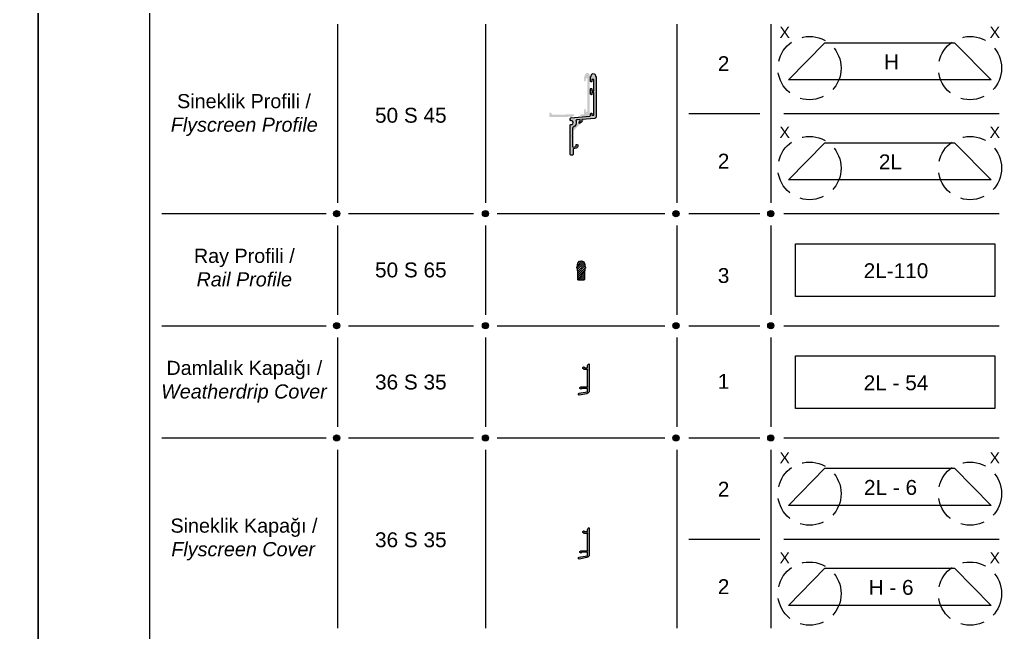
# Model space of a CAD drawing. Header units: millimetres. Extents: x 221 to 2771, y 196 to 840.
# Drawn here: x 668.9 to 802, y 608.3 to 690.7 of the extents above; entities that cross this region are included whole.
import ezdxf

# ---------------------------------------------------------------- set-up
doc = ezdxf.new("R2010")
doc.units = ezdxf.units.MM
doc.linetypes.add('HIDDEN', pattern=[9.524999999999999, 6.35, -3.175])
for name, color, linetype in [('1', 7, 'Continuous'), ('antet_k', 7, 'Continuous'), ('kesit_k', 7, 'Continuous'), ('Layer1', 7, 'Continuous'), ('yazı_numara_k', 21, 'Continuous')]:
    doc.layers.add(name, color=color, linetype=linetype)
doc.styles.get("Standard").update_dxf_attribs({"font": 'arial.ttf'})

# ---------------------------------------------------------------- blocks, each defined once
blk = doc.blocks.new('S1.A')
at = {"color": 252}
blk.add_lwpolyline([(2269.171998090239, -494.1260715123585), (2269.171998090239, -791.1260689655101), (2479.168113752698, -791.1260689655101), (2479.168113752698, -494.1260715123585)], close=True, dxfattribs=at)
blk = doc.blocks.new('S50_SYF1')
at = {"layer": 'antet_k', "color": 0}
blk.add_blockref('S1.A', (-1500.921905097648, 2845.514287860263), dxfattribs=at)
blk = doc.blocks.new('36S35')
h = blk.add_hatch(color=251)
h.dxf.hatch_style = 1
h.paths.add_polyline_path([(2755.591245170031, 667.4627102987927), (2761.09543407663, 668.4332473099439, 0.3639702342664888), (2761.34333962333, 668.7286896358476), (2761.34333962333, 670.4580120057594, 0.4142135623730951), (2761.043339623332, 670.7580120057585), (2757.574710473227, 670.7580120057585, 0.1989123673797038), (2757.362578438872, 670.670144040115), (2757.03831437016, 670.3458799714042, -0.4142135623730951), (2756.614050301447, 670.3458799714042), (2756.260496910855, 670.6994333619962, -0.4142135623730951), (2756.260496910855, 671.2651187869467), (2756.636232842142, 671.6408547182341, -0.1989123673797086), (2756.919075554616, 671.7580120057585), (2760.653441674775, 671.7580120057585, -0.196261568280229), (2760.86339793844, 671.6722977200454, 0.9898469269096842), (2761.429053909091, 672.2379536908281, -0.1962615683422175), (2761.343339623329, 672.4479099545458), (2761.34333962333, 682.768114057202, -0.1962615682822542), (2761.429053909044, 682.9780703208696, 0.9898469267937916), (2760.86339793844, 683.5437262914736, -0.1962615682813293), (2760.653441674772, 683.458012005759), (2759.119075554527, 683.458012005759, -0.1989123673797983), (2758.83623284205, 683.5751692932852), (2758.260496910855, 684.150905224479, -0.4142135623730951), (2758.260496910855, 684.716590649429), (2758.61405030151, 685.0701440400837, -0.4142135623730951), (2759.038314370165, 685.0701440400837), (2759.3625784389, 684.7458799713484, 0.1989123673798232), (2759.574710473228, 684.658012005714), (2761.043339623328, 684.6580120057135, 0.414213562372207), (2761.34333962333, 684.9580120057142), (2761.34333962333, 686.1074566558125, -0.2679491924311343), (2761.84333962333, 686.9734820595966), (2762.09333962333, 687.1178196268936, -0.57735026918939), (2762.543339623332, 686.8580120057593), (2762.543339623332, 669.1482394514351, -0.3639702342661775), (2760.890635978665, 667.1786239454107), (2755.695434076631, 666.2625696798552, -0.4663076581552084), (2755.343339623329, 666.5580120057587), (2755.34333962333, 667.1672679728892, -0.3639702342660622)])
at = {"layer": 'Layer1', "color": 251}
blk.add_lwpolyline([(2755.591245170031, 667.4627102987927), (2761.09543407663, 668.4332473099439, 0.3639702342664888), (2761.34333962333, 668.7286896358476), (2761.34333962333, 670.4580120057594, 0.4142135623730951), (2761.043339623332, 670.7580120057585), (2757.574710473227, 670.7580120057585, 0.1989123673797038), (2757.362578438872, 670.670144040115), (2757.03831437016, 670.3458799714042, -0.4142135623730951), (2756.614050301447, 670.3458799714042), (2756.260496910855, 670.6994333619962, -0.4142135623730951), (2756.260496910855, 671.2651187869467), (2756.636232842142, 671.6408547182341, -0.1989123673797086), (2756.919075554616, 671.7580120057585), (2760.653441674775, 671.7580120057585, -0.196261568280229), (2760.86339793844, 671.6722977200454, 0.9898469269096842), (2761.429053909091, 672.2379536908281, -0.1962615683422175), (2761.343339623329, 672.4479099545458), (2761.343339623329, 682.768114057202, -0.1962615682822542), (2761.429053909044, 682.9780703208696, 0.9898469267937916), (2760.86339793844, 683.5437262914736, -0.1962615682813293), (2760.653441674772, 683.458012005759), (2759.119075554527, 683.458012005759, -0.1989123673797983), (2758.83623284205, 683.5751692932852), (2758.260496910855, 684.150905224479, -0.4142135623730951), (2758.260496910855, 684.716590649429), (2758.61405030151, 685.0701440400837, -0.4142135623730951), (2759.038314370165, 685.0701440400837), (2759.3625784389, 684.7458799713484, 0.1989123673798232), (2759.574710473228, 684.658012005714), (2761.043339623328, 684.658012005714, 0.414213562372207), (2761.34333962333, 684.9580120057142), (2761.34333962333, 686.1074566558125, -0.2679491924311343), (2761.84333962333, 686.9734820595966), (2762.09333962333, 687.1178196268936, -0.57735026918939), (2762.543339623332, 686.8580120057593), (2762.543339623332, 669.1482394514351, -0.3639702342661775), (2760.890635978665, 667.1786239454107), (2755.695434076631, 666.2625696798552, -0.4663076581552084), (2755.343339623329, 666.5580120057587), (2755.343339623329, 667.1672679728892, -0.3639702342660622)], format="xyb", close=True, dxfattribs=at)
blk = doc.blocks.new('50 S 65')
at = {"layer": '1', "ltscale": 10}
h = blk.add_hatch(dxfattribs=at)
h.set_pattern_fill('ANSI31', color=253, scale=0.3)
h.set_pattern_definition([(45, (0, 0), (-0.6735192090801864, 0.6735192090801865), [])])
edge = h.paths.add_edge_path()
edge.add_line((670.3592445636503, 2181.806603845764), (670.3592445636503, 2183.208050552467))
edge.add_arc((670.0592445636502, 2183.208050552467), 0.3000000000001819, 0, 86.02039877360636)
edge.add_arc((670.1008853501471, 2183.806603845752), 0.3000000000012272, 138.1896851043651, 266.0203987736834, ccw=False)
edge.add_arc((668.7592445636458, 2185.006603845751), 1.49999999999979, 318.1896851042608, 360)
edge.add_line((670.2592445636457, 2185.006603845751), (670.2592445636457, 2185.90660384577))
edge.add_arc((672.7592445636488, 2185.90660384577), 2.500000000003183, 90, 180, ccw=False)
edge.add_arc((672.7592445636518, 2185.906603845768), 2.500000000005912, 6.252776074688882e-11, 90.00000000006781, ccw=False)
edge.add_line((675.259244563658, 2185.90660384577), (675.259244563658, 2185.006603845751))
edge.add_arc((676.7592445636578, 2185.006603845751), 1.499999999999886, 180, 221.8103148957392)
edge.add_arc((675.4176037771565, 2183.806603845752), 0.300000000000568, -86.02039877368338, 41.81031489563492, ccw=False)
edge.add_arc((675.4592445636534, 2183.208050552467), 0.3000000000003436, 93.97960122639364, 180)
edge.add_line((675.1592445636533, 2183.208050552467), (675.1592445636533, 2181.806603845764))
edge.add_arc((674.8592445637112, 2181.806603845784), 0.2999999999420879, 326.4426902343536, 359.9999999961786, ccw=False)
edge.add_arc((675.359244563649, 2181.474941366766), 0.2999999999961935, 146.4426902380754, 180.0000000001737)
edge.add_line((675.0592445636529, 2181.474941366766), (675.0592445636529, 2175.906603845765))
edge.add_arc((674.5592445636515, 2175.906603845766), 0.5000000000013642, 269.9999999999479, 359.9999999999479, ccw=False)
edge.add_line((674.5592445636511, 2175.406603845764), (672.7592445636488, 2175.406603845764))
edge.add_line((672.7592445636488, 2175.406603845764), (670.9592445636525, 2175.406603845764))
edge.add_arc((670.9592445636521, 2175.906603845766), 0.500000000001819, 180.0000000000521, 270.0000000000521, ccw=False)
edge.add_line((670.4592445636507, 2175.906603845765), (670.4592445636507, 2181.474941366766))
edge.add_arc((670.1592445636546, 2181.474941366766), 0.2999999999960892, 359.9999999998263, 393.5573097619246)
edge.add_arc((670.6592445635924, 2181.806603845784), 0.2999999999421355, 180.0000000038214, 213.5573097656464, ccw=False)
at = {"color": 7}
blk.add_lwpolyline([(670.3592445636503, 2181.806603845764), (670.3592445636503, 2183.208050552467, 0.394013296386541), (670.0800649568988, 2183.507327199109, -0.6238427596793356), (669.8772785523962, 2184.006603845752, 0.1844830881380695), (670.2592445636457, 2185.006603845751), (670.2592445636457, 2185.90660384577, -0.414213562373095), (672.7592445636488, 2188.406603845774, -0.414213562373095), (675.259244563658, 2185.90660384577), (675.259244563658, 2185.006603845751, 0.1844830881380694), (675.6412105749074, 2184.006603845752, -0.6238427596793223), (675.4384241704048, 2183.507327199109, 0.394013296386541), (675.1592445636533, 2183.208050552467), (675.1592445636533, 2181.806603845764, -0.1474768247819289), (675.1092445636522, 2181.640772606282, 0.1474768247831704), (675.0592445636529, 2181.474941366766), (675.0592445636529, 2175.906603845765, -0.4142135623733502), (674.5592445636511, 2175.406603845764), (672.7592445636488, 2175.406603845764), (670.9592445636525, 2175.406603845764, -0.4142135623733391), (670.4592445636507, 2175.906603845765), (670.4592445636507, 2181.474941366766, 0.1474768247831706), (670.4092445636514, 2181.640772606282, -0.1474768247819288)], format="xyb", close=True, dxfattribs=at)
blk = doc.blocks.new('YUVARLAK')
at = {"ltscale": 10, "true_color": 0xfed100}
blk.add_hatch(color=40, dxfattribs=at).paths.add_polyline_path([(383.2225274211363, 243.0043160470891, 1), (384.2537774211363, 243.0043160470891, 1)])
at = {"color": 40, "ltscale": 10, "true_color": 0xfed100}
blk.add_circle((383.7381524211363, 243.0043160470891), 0.515625, dxfattribs=at)
blk = doc.blocks.new('50 S 45 Kapak')
at = {"ltscale": 10}
h = blk.add_hatch(color=252, dxfattribs=at)
h.dxf.hatch_style = 1
edge = h.paths.add_edge_path()
edge.add_arc((57.91600775780253, 16.31712139710833), 0.5000000000000442, 315.0000000000022, 450.0000000000016)
edge.add_line((57.91600775780252, 16.81712139710837), (56.5087941954297, 16.81712139710837))
edge.add_arc((56.5087941954296, 16.31712139710833), 0.5000000000000426, 89.9999999999886, 134.9999999999885)
edge.add_line((56.15524080483637, 16.67067478770171), (55.57788889561188, 16.09332287847722))
edge.add_arc((55.36575686124946, 16.3054549128324), 0.3000000000040138, 239.83104822784298, 315.0000000009768, ccw=False)
edge.add_arc((54.20988834763807, 14.31699621844663), 2.000000000003938, 59.83104822655319, 105.1216653145905)
edge.add_arc((53.6098883476481, 16.53735654957087), 0.2999999999999954, 180.0000000000054, 285.12166531484513, ccw=False)
edge.add_line((53.30988834764811, 16.53735654957084), (53.30988834764811, 19.61188487762977))
edge.add_arc((53.00988834764818, 19.61188487762952), 0.2999999999999332, 4.74963e-11, 91.0000000000234)
edge.add_line((53.00465262571687, 19.91183918617637), (39.71861455086663, 19.67993052894165))
edge.add_arc((39.70988834764798, 20.17985437651962), 0.4999999999997759, 179.9999999999996, 271.0000000000022, ccw=False)
edge.add_line((39.2098883476482, 20.17985437651962), (39.2098883476482, 22.18015903260741))
edge.add_arc((39.70988834764825, 22.18015903260743), 0.5000000000000426, 45.00000000000199, 180.000000000002, ccw=False)
edge.add_line((40.06344173824154, 22.53371242320075), (41.13948446028998, 21.45766970115231))
edge.add_arc((41.49303785088345, 21.81122309174549), 0.5000000000000768, 224.9999999999761, 270.9999999999592)
edge.add_line((41.50176405410174, 21.31129924416721), (49.30441279206583, 21.44749498450049))
edge.add_line((49.30441279206583, 21.44749498450049), (49.6096028225444, 21.15277639788449))
edge.add_line((49.6096028225444, 21.15277639788449), (49.9043214091604, 21.45796642836351))
edge.add_line((49.9043214091604, 21.45796642836351), (53.28458176020276, 21.5169690922646))
edge.add_arc((53.30203416663929, 20.51712139710819), 1, 89.99999999995521, 90.99999999995703, ccw=False)
edge.add_line((53.30203416664007, 21.51712139710819), (55.6366832668913, 21.51712139710819))
edge.add_arc((55.63668326689159, 21.21712139710852), 0.2999999999996703, 30.000000000043826, 90.00000000005548, ccw=False)
edge.add_line((55.89649088802652, 21.36712139710855), (55.96969596878388, 21.24032647786428))
edge.add_arc((55.70988834764887, 21.0903264778647), 0.2999999999995133, -1.0118128557223827e-11, 29.999999999961688, ccw=False)
edge.add_line((56.00988834764838, 21.09032647786464), (56.00988834764838, 20.81712139710837))
edge.add_arc((55.70988834764843, 20.81712139710815), 0.2999999999999545, -89.99999999995657, 4.3428372009657323e-11, ccw=False)
edge.add_line((55.70988834764866, 20.51712139710819), (55.00988834764838, 20.51712139710819))
edge.add_arc((55.00988834764827, 20.21712139710812), 0.3000000000000682, 89.99999999997831, 179.9999999999349)
edge.add_line((54.7098883476482, 20.21712139710846), (54.7098883476482, 18.81712139710837))
edge.add_arc((55.0098883476485, 18.81712139710849), 0.3000000000002956, 180.0000000000217, 269.9999999999783)
edge.add_line((55.00988834764838, 18.51712139710819), (60.70585047027716, 18.51712139710819))
edge.add_arc((60.70585047027728, 18.81712139710784), 0.2999999999996454, 269.9999999999756, 314.9999999999937)
edge.add_line((60.91798250463297, 18.6049893627521), (62.31798250463352, 20.00498936275265))
edge.add_arc((62.10585047027744, 20.21712139710832), 0.2999999999998763, 315.0000000000551, 450.0000000000366)
edge.add_line((62.10585047027725, 20.51712139710819), (60.30988834764857, 20.51712139710819))
edge.add_arc((60.30988834764868, 20.81712139710849), 0.3000000000002956, 180.0000000000217, 269.9999999999783, ccw=False)
edge.add_line((60.00988834764838, 20.81712139710837), (60.00988834764838, 21.09032647786555))
edge.add_arc((60.30988834764857, 21.09032647786509), 0.3000000000001819, 149.9999999998988, 179.9999999999125, ccw=False)
edge.add_line((60.05008072651334, 21.24032647786564), (60.1232858072698, 21.3671213971081))
edge.add_arc((60.38309342840512, 21.21712139710829), 0.299999999999896, 90.00000000001899, 150.0000000000312, ccw=False)
edge.add_line((60.38309342840502, 21.51712139710819), (62.50988834764838, 21.51712139710819))
edge.add_line((62.50988834764838, 21.51712139710819), (62.50988834764838, 24.32694859874366))
edge.add_arc((63.50988834764858, 24.32694859874382), 1.000000000000199, 135.0000000000144, 180.000000000009, ccw=False)
edge.add_line((62.80278156646172, 25.03405537993033), (62.99775631329238, 25.229030126761))
edge.add_arc((63.20988834764848, 25.01689809240529), 0.299999999999909, -2.1714186004828662e-11, 135.0000000000528, ccw=False)
edge.add_line((63.50988834764838, 25.01689809240518), (63.50988834764838, 23.31689809240536))
edge.add_line((63.50988834764838, 23.31689809240536), (64.7098883476482, 23.31689809240536))
edge.add_line((64.7098883476482, 23.31689809240536), (64.7098883476482, 45.81689809240536))
edge.add_line((64.7098883476482, 45.81689809240536), (63.50988834764838, 45.81689809240536))
edge.add_line((63.50988834764838, 45.81689809240536), (63.50988834764838, 44.11689809240509))
edge.add_arc((63.20988834764866, 44.11689809240509), 0.2999999999997272, 270, 360, ccw=False)
edge.add_line((63.20988834764866, 43.81689809240536), (62.80988834764857, 43.81689809240536))
edge.add_arc((62.80988834764834, 44.11689809240531), 0.2999999999999545, 180.0000000000434, 270.0000000000434, ccw=False)
edge.add_line((62.50988834764838, 44.11689809240509), (62.50988834764838, 46.39130519636158))
edge.add_arc((62.80988834764744, 46.39130519636166), 0.2999999999990592, 158.2650815090153, 180.0000000000149, ccw=False)
edge.add_line((62.53121622978041, 46.50239907883472), (63.31652775830879, 48.47230436946595))
edge.add_arc((64.70988834764826, 47.91683495709887), 1.499999999999951, 2.2737367544323206e-13, 158.2650815090137, ccw=False)
edge.add_line((66.2098883476482, 47.91683495709888), (66.2098883476482, 21.61699621844557))
edge.add_arc((65.90988834764758, 21.61699621844539), 0.3000000000006224, -44.999999999915985, 3.461764208623208e-11, ccw=False)
edge.add_line((66.1220203820043, 21.4048641840893), (53.82202038200411, 9.10486418408923))
edge.add_arc((53.60988834764814, 9.316996218445242), 0.3000000000000358, 179.9999999999936, 314.999999999994, ccw=False)
edge.add_line((53.30988834764811, 9.316996218445276), (53.30988834764811, 12.41717985896785))
edge.add_arc((53.60988834764832, 12.4171798589678), 0.3000000000002032, 19.487820846235024, 179.9999999999902, ccw=False)
edge.add_arc((54.17551580318567, 12.61734374567699), 0.2999999999999556, 199.487820846248, 268.8414494471036)
edge.add_arc((54.20988834765344, 14.31699621844919), 2.000000000004031, 268.8414494469445, 344.0182610251093)
edge.add_arc((56.4209921904767, 13.68373497988409), 0.2999999999996241, 134.9999999998194, 164.0182610251379, ccw=False)
edge.add_line((56.20886015612167, 13.89586701424046), (58.26956114839585, 15.95656800651498))
h = blk.add_hatch(color=253, dxfattribs=at)
h.dxf.hatch_style = 1
edge = h.paths.add_edge_path()
edge.add_arc((57.91600775780253, 16.31712139710833), 0.5000000000000442, 315.0000000000022, 450.0000000000016)
edge.add_line((57.91600775780252, 16.81712139710837), (56.5087941954297, 16.81712139710837))
edge.add_arc((56.5087941954296, 16.31712139710833), 0.5000000000000426, 89.9999999999886, 134.9999999999885)
edge.add_line((56.15524080483637, 16.67067478770171), (55.57788889561188, 16.09332287847722))
edge.add_arc((55.36575686124946, 16.3054549128324), 0.3000000000040138, 239.83104822784298, 315.0000000009768, ccw=False)
edge.add_arc((54.20988834763807, 14.31699621844663), 2.000000000003938, 59.83104822655319, 105.1216653145905)
edge.add_arc((53.6098883476481, 16.53735654957087), 0.2999999999999954, 180.0000000000054, 285.12166531484513, ccw=False)
edge.add_line((53.30988834764811, 16.53735654957084), (53.30988834764811, 19.61188487762977))
edge.add_arc((53.00988834764818, 19.61188487762952), 0.2999999999999332, 4.74963e-11, 91.0000000000234)
edge.add_line((53.00465262571687, 19.91183918617637), (39.71861455086663, 19.67993052894165))
edge.add_arc((39.70988834764798, 20.17985437651962), 0.4999999999997759, 179.9999999999996, 271.0000000000022, ccw=False)
edge.add_line((39.2098883476482, 20.17985437651962), (39.2098883476482, 22.18015903260741))
edge.add_arc((39.70988834764825, 22.18015903260743), 0.5000000000000426, 45.00000000000199, 180.000000000002, ccw=False)
edge.add_line((40.06344173824154, 22.53371242320075), (41.13948446028998, 21.45766970115231))
edge.add_arc((41.49303785088345, 21.81122309174549), 0.5000000000000768, 224.9999999999761, 270.9999999999592)
edge.add_line((41.50176405410174, 21.31129924416721), (49.30441279206583, 21.44749498450049))
edge.add_line((49.30441279206583, 21.44749498450049), (49.6096028225444, 21.15277639788449))
edge.add_line((49.6096028225444, 21.15277639788449), (49.9043214091604, 21.45796642836351))
edge.add_line((49.9043214091604, 21.45796642836351), (53.28458176020276, 21.5169690922646))
edge.add_arc((53.30203416663929, 20.51712139710819), 1, 89.99999999995521, 90.99999999995703, ccw=False)
edge.add_line((53.30203416664007, 21.51712139710819), (55.6366832668913, 21.51712139710819))
edge.add_arc((55.63668326689159, 21.21712139710852), 0.2999999999996703, 30.000000000043826, 90.00000000005548, ccw=False)
edge.add_line((55.89649088802652, 21.36712139710855), (55.96969596878388, 21.24032647786428))
edge.add_arc((55.70988834764887, 21.0903264778647), 0.2999999999995133, -1.0118128557223827e-11, 29.999999999961688, ccw=False)
edge.add_line((56.00988834764838, 21.09032647786464), (56.00988834764838, 20.81712139710837))
edge.add_arc((55.70988834764843, 20.81712139710815), 0.2999999999999545, -89.99999999995657, 4.3428372009657323e-11, ccw=False)
edge.add_line((55.70988834764866, 20.51712139710819), (55.00988834764838, 20.51712139710819))
edge.add_arc((55.00988834764827, 20.21712139710812), 0.3000000000000682, 89.99999999997831, 179.9999999999349)
edge.add_line((54.7098883476482, 20.21712139710846), (54.7098883476482, 18.81712139710837))
edge.add_arc((55.0098883476485, 18.81712139710849), 0.3000000000002956, 180.0000000000217, 269.9999999999783)
edge.add_line((55.00988834764838, 18.51712139710819), (60.70585047027716, 18.51712139710819))
edge.add_arc((60.70585047027728, 18.81712139710784), 0.2999999999996454, 269.9999999999756, 314.9999999999937)
edge.add_line((60.91798250463297, 18.6049893627521), (62.31798250463352, 20.00498936275265))
edge.add_arc((62.10585047027744, 20.21712139710832), 0.2999999999998763, 315.0000000000551, 450.0000000000366)
edge.add_line((62.10585047027725, 20.51712139710819), (60.30988834764857, 20.51712139710819))
edge.add_arc((60.30988834764868, 20.81712139710849), 0.3000000000002956, 180.0000000000217, 269.9999999999783, ccw=False)
edge.add_line((60.00988834764838, 20.81712139710837), (60.00988834764838, 21.09032647786555))
edge.add_arc((60.30988834764857, 21.09032647786509), 0.3000000000001819, 149.9999999998988, 179.9999999999125, ccw=False)
edge.add_line((60.05008072651334, 21.24032647786564), (60.1232858072698, 21.3671213971081))
edge.add_arc((60.38309342840512, 21.21712139710829), 0.299999999999896, 90.00000000001899, 150.0000000000312, ccw=False)
edge.add_line((60.38309342840502, 21.51712139710819), (62.50988834764838, 21.51712139710819))
edge.add_line((62.50988834764838, 21.51712139710819), (62.50988834764838, 24.32694859874366))
edge.add_arc((63.50988834764858, 24.32694859874382), 1.000000000000199, 135.0000000000144, 180.000000000009, ccw=False)
edge.add_line((62.80278156646172, 25.03405537993033), (62.99775631329238, 25.229030126761))
edge.add_arc((63.20988834764848, 25.01689809240529), 0.299999999999909, -2.1714186004828662e-11, 135.0000000000528, ccw=False)
edge.add_line((63.50988834764838, 25.01689809240518), (63.50988834764838, 23.31689809240536))
edge.add_line((63.50988834764838, 23.31689809240536), (64.7098883476482, 23.31689809240536))
edge.add_line((64.7098883476482, 23.31689809240536), (64.7098883476482, 45.81689809240536))
edge.add_line((64.7098883476482, 45.81689809240536), (63.50988834764838, 45.81689809240536))
edge.add_line((63.50988834764838, 45.81689809240536), (63.50988834764838, 44.11689809240509))
edge.add_arc((63.20988834764866, 44.11689809240509), 0.2999999999997272, 270, 360, ccw=False)
edge.add_line((63.20988834764866, 43.81689809240536), (62.80988834764857, 43.81689809240536))
edge.add_arc((62.80988834764834, 44.11689809240531), 0.2999999999999545, 180.0000000000434, 270.0000000000434, ccw=False)
edge.add_line((62.50988834764838, 44.11689809240509), (62.50988834764838, 46.39130519636158))
edge.add_arc((62.80988834764744, 46.39130519636166), 0.2999999999990592, 158.2650815090153, 180.0000000000149, ccw=False)
edge.add_line((62.53121622978041, 46.50239907883472), (63.31652775830879, 48.47230436946595))
edge.add_arc((64.70988834764826, 47.91683495709887), 1.499999999999951, 2.2737367544323206e-13, 158.2650815090137, ccw=False)
edge.add_line((66.2098883476482, 47.91683495709888), (66.2098883476482, 21.61699621844557))
edge.add_arc((65.90988834764758, 21.61699621844539), 0.3000000000006224, -44.999999999915985, 3.461764208623208e-11, ccw=False)
edge.add_line((66.1220203820043, 21.4048641840893), (53.82202038200411, 9.10486418408923))
edge.add_arc((53.60988834764814, 9.316996218445242), 0.3000000000000358, 179.9999999999936, 314.999999999994, ccw=False)
edge.add_line((53.30988834764811, 9.316996218445276), (53.30988834764811, 12.41717985896785))
edge.add_arc((53.60988834764832, 12.4171798589678), 0.3000000000002032, 19.487820846235024, 179.9999999999902, ccw=False)
edge.add_arc((54.17551580318567, 12.61734374567699), 0.2999999999999556, 199.487820846248, 268.8414494471036)
edge.add_arc((54.20988834765344, 14.31699621844919), 2.000000000004031, 268.8414494469445, 344.0182610251093)
edge.add_arc((56.4209921904767, 13.68373497988409), 0.2999999999996241, 134.9999999998194, 164.0182610251379, ccw=False)
edge.add_line((56.20886015612167, 13.89586701424046), (58.26956114839585, 15.95656800651498))
at = {"layer": '1'}
h = blk.add_hatch(color=253, dxfattribs=at)
h.dxf.hatch_style = 1
edge = h.paths.add_edge_path()
edge.add_line((53.63303917019448, 19.22561969443348), (66.30346621905164, 20.33413842324137))
edge.add_arc((66.25988834767743, 20.8322357722869), 0.4999999999996959, 275.0000000000463, 359.9999999999774)
edge.add_line((66.75988834767713, 20.83223577228671), (66.75988834767895, 21.42717190347082))
edge.add_arc((67.75988834758436, 21.42717190347159), 0.9999999999054168, 135.0000000001232, 180.0000000000437, ccw=False)
edge.add_line((67.05278156646318, 22.13427868458973), (67.2477563133175, 22.32925343144473))
edge.add_arc((67.45988834767614, 22.11712139708745), 0.3000000000028177, 1.750777300912887e-11, 135.0000000001844, ccw=False)
edge.add_line((67.75988834767895, 22.11712139708754), (67.75988834767713, 20.91712139709023))
edge.add_line((67.75988834767713, 20.91712139709023), (69.05988834767822, 20.91712139709023))
edge.add_line((69.05988834767822, 20.91712139709023), (69.05988834767277, 36.21712139709086))
edge.add_line((69.05988834767277, 36.21712139709086), (67.75988834766804, 36.21712139708995))
edge.add_line((67.75988834766804, 36.21712139708995), (67.75988834766986, 35.01712139710492))
edge.add_arc((67.45988834765528, 35.01712139710496), 0.3000000000145711, 225.0000000000762, 359.9999999999914, ccw=False)
edge.add_line((67.2477563132893, 34.80498936273841), (66.84775631332968, 35.20498936269689))
edge.add_arc((67.059888347718, 35.41712139709116), 0.3000000000499614, 179.9999999999609, 225.0000000008035, ccw=False)
edge.add_line((66.75988834766804, 35.41712139709136), (66.75988834766804, 36.21712139709086))
edge.add_line((66.75988834766804, 36.21712139709086), (66.75988834766986, 38.61712139709414))
edge.add_arc((67.05988834766507, 38.61712139709548), 0.2999999999952029, 89.99999999887541, 180.0000000002561, ccw=False)
edge.add_line((67.05988834767095, 38.91712139709068), (67.45988834766058, 38.91712139709068))
edge.add_arc((67.45988834765954, 38.61712139707855), 0.3000000000121329, 2.4215296434704214e-11, 89.99999999980201, ccw=False)
edge.add_line((67.75988834767168, 38.61712139707868), (67.75988834767168, 37.41712139709068))
edge.add_line((67.75988834767168, 37.41712139709068), (69.05988834767095, 37.41712139709068))
edge.add_line((69.05988834767095, 37.41712139709068), (69.05988834767277, 45.01712139709105))
edge.add_line((69.05988834767277, 45.01712139709105), (67.75988834766804, 45.01712139709105))
edge.add_line((67.75988834766804, 45.01712139709105), (67.75988834766804, 43.81712139709668))
edge.add_arc((67.45988834766231, 43.81712139709678), 0.3000000000057296, 270.00000000019105, 359.9999999999827, ccw=False)
edge.add_line((67.45988834766331, 43.51712139709105), (67.05988834766003, 43.51712139709105))
edge.add_arc((67.05988834765837, 43.81712139707592), 0.2999999999848765, 179.9999999997692, 270.0000000003176, ccw=False)
edge.add_line((66.7598883476735, 43.81712139707713), (66.7598883476735, 46.71712139709859))
edge.add_arc((67.05988834766525, 46.71712139709929), 0.2999999999917538, 89.99999999995367, 180.0000000001332, ccw=False)
edge.add_line((67.05988834766549, 47.01712139709105), (67.30988834766913, 47.01712139709105))
edge.add_line((67.30988834766913, 47.01712139709105), (67.30988834766913, 47.61712139710073))
edge.add_arc((68.7098883476582, 47.61712139710198), 1.39999999998907, 89.99999999956748, 180.0000000000509, ccw=False)
edge.add_arc((68.70988834766757, 47.61712139709022), 1.400000000000828, -9.07789399207104e-11, 89.99999999995129, ccw=False)
edge.add_line((70.1098883476684, 47.617121397088), (70.10988834766658, 47.01712139709105))
edge.add_line((70.10988834766658, 47.01712139709105), (70.35988834766658, 47.01712139709105))
edge.add_arc((70.3598883476656, 46.71712139708534), 0.3000000000057048, 3.5998937164549716e-10, 89.99999999981372, ccw=False)
edge.add_line((70.65988834767131, 46.71712139708723), (70.65988834767859, 19.87492243134545))
edge.add_arc((69.65988834767944, 19.87492243134471), 0.9999999999991452, -84.99999999996658, 4.25757207267452e-11, ccw=False)
edge.add_line((69.74704409042761, 18.87872773325387), (61.07661704156862, 18.12016365855004))
edge.add_line((61.07661704156862, 18.12016365855004), (61.07661704157226, 16.68569234375161))
edge.add_arc((60.57661704154702, 16.68569234375203), 0.5000000000252471, 299.99999999974483, 359.9999999999518, ccw=False)
edge.add_line((60.82661704155771, 16.25267964183683), (59.6266170415679, 15.55985931881594))
edge.add_arc((59.47661704156965, 15.81966693995096), 0.2999999999988485, 180.000000000308, 299.99999999973903, ccw=False)
edge.add_line((59.17661704157081, 15.81966693994934), (59.17661704156717, 16.28154715527569))
edge.add_arc((59.4766170416106, 16.28154715527862), 0.3000000000434224, 119.99999999885111, 180.0000000005605, ccw=False)
edge.add_line((59.32661704159409, 16.54135477645457), (59.72661704160282, 16.77229488413093))
edge.add_arc((59.57661704160109, 17.03210250527314), 0.3000000000068269, 299.9999999996296, 360.0000000002283)
edge.add_line((59.87661704160791, 17.03210250527434), (59.87661704160791, 18.01517726232294))
edge.add_line((59.87661704160791, 18.01517726232294), (57.51319398028909, 17.80840453734083))
edge.add_arc((57.55677185165714, 17.31030718825876), 0.500000000035562, 94.99999999897842, 199.3297103758578)
edge.add_arc((53.87661704153998, 16.01939256125846), 3.400000000045431, -68.9627787438115, 19.329710378804123, ccw=False)
edge.add_arc((55.27661704157345, 12.37933761657802), 0.5000000000040896, 111.0372212569313, 180.0000000000248)
edge.add_line((54.77661704156935, 12.3793376165778), (54.77661704156935, 7.417121397118422))
edge.add_line((54.77661704156935, 7.417121397118422), (54.47661704157008, 7.11712139711733))
edge.add_line((54.47661704157008, 7.11712139711733), (54.77661704156935, 6.817121397118058))
edge.add_line((54.77661704156935, 6.817121397118058), (54.77661704156935, -0.03287860288685351))
edge.add_arc((55.17661704156433, -0.0328786028885621), 0.3999999999949801, 179.9999999997553, 285.0000000000684)
edge.add_line((55.2801446596045, -0.4192489333992171), (56.88014465961214, 0.009469774492686212))
edge.add_arc((56.77661704156841, 0.3958401050100703), 0.4000000000024035, 285.0000000003126, 359.9999999999322)
edge.add_line((57.17661704157081, 0.3958401050095972), (57.17661704157081, 1.095840105007369))
edge.add_arc((57.47661704157283, 1.095840105007644), 0.3000000000020215, 59.99999999970589, 180.0000000000526, ccw=False)
edge.add_line((57.62661704157517, 1.355647726143957), (58.22661704155189, 1.009237564640785))
edge.add_arc((58.0766170415062, 0.7494299434563862), 0.3000000000653408, 2.9647821975231636e-09, 59.999999997127475, ccw=False)
edge.add_line((58.37661704157154, 0.7494299434719096), (58.37661704157154, 0.3958401050239218))
edge.add_arc((56.77661704154688, 0.395840105024883), 1.600000000024654, 285.0000000001864, 359.9999999999656, ccw=False)
edge.add_line((57.19072751372232, -1.149641217060093), (55.2989713280499, -1.656535759286385))
edge.add_arc((55.37661704157129, -1.94631350717461), 0.2999999999990292, 104.9999999981978, 180.0000000005479)
edge.add_line((55.07661704157226, -1.946313507177479), (55.07661704157226, -5.482878602874848))
edge.add_arc((54.77661704156346, -5.482878602874411), 0.3000000000088042, 270.0000000004308, 359.99999999991655, ccw=False)
edge.add_line((54.77661704156571, -5.782878602883216), (53.67661704156899, -5.782878602883216))
edge.add_arc((53.67661704156745, -5.282878602886576), 0.4999999999966387, 179.9999999999275, 270.0000000001767, ccw=False)
edge.add_line((53.17661704157081, -5.282878602885944), (53.17661704157081, 14.3671213971196))
edge.add_arc((53.4766170415684, 14.3671213971199), 0.2999999999975895, 76.39103936985981, 180.0000000000568, ccw=False)
edge.add_arc((53.87661704156753, 16.01939256139367), 1.400000000087671, 256.3910393699606, 461.7381678553535)
edge.add_arc((53.476617041571, 17.66712139711758), 0.3000000000001868, 180.0000000000126, 292.5784897801793, ccw=False)
edge.add_line((53.17661704157081, 17.66712139711751), (53.17661704157081, 18.72752234538609))
edge.add_arc((53.67661704156807, 18.72752234539033), 0.4999999999972679, 95.00000000000063, 180.0000000004852, ccw=False)
at = {"color": 253}
blk.add_lwpolyline([(53.63303917019448, 19.22561969443348), (66.30346621905164, 20.33413842324137, 0.3888787318526438), (66.75988834767713, 20.83223577228671), (66.75988834767895, 21.42717190347082, -0.1989123673792975), (67.05278156646318, 22.13427868458973), (67.2477563133175, 22.32925343144473, -0.6681786379203519), (67.75988834767895, 22.11712139708754), (67.75988834767713, 20.91712139709023), (69.05988834767822, 20.91712139709023), (69.05988834767277, 36.21712139709086), (67.75988834766804, 36.21712139709086), (67.75988834766986, 35.01712139710492, -0.6681786379187638), (67.2477563132893, 34.80498936273841), (66.84775631332968, 35.20498936269689, -0.1989123673834799), (66.75988834766804, 35.41712139709136), (66.75988834766804, 36.21712139709086), (66.75988834766986, 38.61712139709414, -0.4142135623801532), (67.05988834767095, 38.91712139709068), (67.45988834766058, 38.91712139709068, -0.4142135623719581), (67.75988834767168, 38.61712139707868), (67.75988834767168, 37.41712139709068), (69.05988834767095, 37.41712139709068), (69.05988834767277, 45.01712139709105), (67.75988834766804, 45.01712139709105), (67.75988834766804, 43.81712139709668, -0.4142135623720299), (67.45988834766331, 43.51712139709105), (67.05988834766003, 43.51712139709105, -0.4142135623758982), (66.7598883476735, 43.81712139707713), (66.7598883476735, 46.71712139709859, -0.414213562374013), (67.05988834766549, 47.01712139709105), (67.30988834766913, 47.01712139709105), (67.30988834766913, 47.61712139710073, -0.4142135623755657), (68.70988834766877, 49.01712139709105, -0.4142135623733099), (70.1098883476684, 47.617121397088), (70.10988834766658, 47.01712139709105), (70.35988834766658, 47.01712139709105, -0.4142135623703024), (70.65988834767131, 46.71712139708723), (70.65988834767859, 19.87492243134545, -0.3888787318530356), (69.74704409042761, 18.87872773325387), (61.07661704156862, 18.12016365855004), (61.07661704157226, 16.68569234375161, -0.2679491924320906), (60.82661704155771, 16.25267964183683), (59.6266170415679, 15.55985931881594, -0.5773502691863156), (59.17661704157081, 15.81966693994934), (59.17661704156717, 16.28154715527569, -0.2679491924391172), (59.32661704159409, 16.54135477645457), (59.72661704160282, 16.77229488413093, 0.2679491924339227), (59.87661704160791, 17.03210250527434), (59.87661704160791, 18.01517726232294), (57.51319398028909, 17.80840453734083, 0.4895146995850385), (57.08495713238017, 17.14480531301513, -0.4055115443791347), (55.09712986207751, 12.84601132743035, 0.3103301954053055), (54.77661704156935, 12.3793376165778), (54.77661704156935, 7.417121397118422), (54.47661704157008, 7.11712139711733), (54.77661704156935, 6.817121397118058), (54.77661704156935, -0.0328786028868535, 0.4931454260330026), (55.2801446596045, -0.4192489333992171), (56.88014465961214, 0.0094697744926862, 0.339454258861525), (57.17661704157081, 0.3958401050095972), (57.17661704157081, 1.095840105007369, -0.5773502691916425), (57.62661704157517, 1.355647726143957), (58.22661704155189, 1.009237564640785, -0.2679491924038243), (58.37661704157154, 0.7494299434719096), (58.37661704157154, 0.3958401050239218, -0.3394542588623014), (57.19072751372232, -1.149641217060093), (55.2989713280499, -1.656535759286385, 0.3394542588748119), (55.07661704157226, -1.946313507177479), (55.07661704157226, -5.482878602874848, -0.4142135623704661), (54.77661704156571, -5.782878602883216), (53.67661704156899, -5.782878602883216, -0.4142135623743693), (53.17661704157081, -5.282878602885944), (53.17661704157081, 14.3671213971196, -0.4856222280881009), (53.54720527685868, 14.65869866138644, 1.249847519081763), (53.59180165162115, 17.39011506937811, -0.5349515390694431), (53.17661704157081, 17.66712139711751), (53.17661704157081, 18.72752234538609, -0.3888787318554236)], format="xyb", close=True, dxfattribs=at)

msp = doc.modelspace()

# ---------------------------------------------------------------- linework, layer by layer
at = {"color": 7}
for p, q in [((771.581029820264, 678.0577604658647), (800.57400778237, 678.0577604658647)), ((771.581029820264, 620.831532877196), (800.57400778237, 620.831532877196))]:
    msp.add_line(p, q, dxfattribs=at)
at = {"color": 7, "linetype": 'HIDDEN', "ltscale": 0.5}
for centre in [(775.0572567076778, 684.15527706482), (796.6357180294443, 684.15527706482), (775.0572567076778, 670.7116249856772), (796.6357180294443, 670.7116249856772), (775.0572567076778, 626.9290494761508), (796.6357180294443, 626.9290494761508), (775.0572567076778, 613.4853973970089), (796.6357180294443, 613.4853973970089)]:
    msp.add_circle(centre, 4.251281569759158, dxfattribs=at)
at = {"layer": '1', "color": 7}
for p, q in [((686.3116843636881, 801.953264123747), (686.311684363686, 580.2807144847502)), ((711.5803401421372, 690.0577604658647), (711.5803401421372, 666.0577604658647)), ((731.4664754011036, 690.0577604658647), (731.4664754011036, 666.0577604658647)), ((757.2076074798714, 690.0577604658647), (757.2076074798714, 666.0577604658647)), ((769.8496384205619, 690.0577604658647), (769.8496384205619, 666.0577604658647)), ((758.823752610684, 678.0577604658647), (768.3664027535641, 678.0577604658647)), ((687.9513331467414, 664.5823512696406), (710.0716272368579, 664.5823512696406)), ((713.0518483344048, 664.5823512696406), (729.8518483344051, 664.5823512696406)), ((733.0664754011049, 664.5823512696406), (755.6091255439841, 664.5823512696406)), ((758.823752610684, 664.5823512696406), (768.3664027535641, 664.5823512696406)), ((771.581029820264, 664.5823512696406), (800.57400778237, 664.5823512696406)), ((711.5803401421372, 662.9823512696412), (711.5803401421372, 650.9823512696412)), ((731.4664754011036, 662.9823512696412), (731.4664754011036, 650.9823512696412)), ((757.2076074798714, 662.9823512696412), (757.2076074798714, 650.9823512696412)), ((769.8496384205619, 662.9823512696412), (769.8496384205619, 650.9823512696412)), ((687.9513331467414, 649.506942073418), (710.0716272368579, 649.506942073418)), ((713.0518483344048, 649.506942073418), (729.8518483344051, 649.506942073418)), ((733.0664754011049, 649.506942073418), (755.6091255439841, 649.506942073418)), ((758.823752610684, 649.506942073418), (768.3664027535641, 649.506942073418)), ((771.581029820264, 649.506942073418), (800.57400778237, 649.506942073418)), ((711.5803401421372, 647.906942073419), (711.5803401421372, 635.906942073419)), ((731.4664754011036, 647.906942073419), (731.4664754011036, 635.906942073419)), ((757.2076074798714, 647.906942073419), (757.2076074798714, 635.906942073419)), ((769.8496384205619, 647.906942073419), (769.8496384205619, 635.906942073419)), ((687.9513331467414, 634.431532877195), (710.0716272368579, 634.431532877195)), ((713.0518483344048, 634.431532877195), (729.8518483344051, 634.431532877195)), ((733.0664754011049, 634.431532877195), (755.6091255439841, 634.431532877195)), ((758.823752610684, 634.431532877195), (768.3664027535641, 634.431532877195)), ((771.581029820264, 634.431532877195), (800.57400778237, 634.431532877195)), ((711.5803401421372, 632.831532877196), (711.5803401421372, 608.831532877196)), ((731.4664754011036, 632.831532877196), (731.4664754011036, 608.831532877196)), ((757.2076074798714, 632.831532877196), (757.2076074798714, 608.831532877196)), ((769.8496384205619, 632.831532877196), (769.8496384205619, 608.831532877196)), ((758.823752610684, 620.831532877196), (768.3664027535641, 620.831532877196))]:
    msp.add_line(p, q, dxfattribs=at)
at = {"layer": 'antet_k', "color": 252}
for points in [[(773.1805915073027, 660.523654594328), (799.9744460953315, 660.523654594328), (799.9744460953315, 653.4410479449539), (773.1805915073027, 653.4410479449539)], [(773.1805915073027, 645.448245398105), (799.9744460953315, 645.448245398105), (799.9744460953315, 638.3656387487317), (773.1805915073027, 638.3656387487317)]]:
    msp.add_lwpolyline(points, close=True, dxfattribs=at)
at = {"layer": 'kesit_k', "color": 252}
for p, q in [((772.2128806491927, 682.569814063299), (777.1257519927128, 687.5688471210897)), ((777.1257519927128, 687.5688471210897), (794.5672227444081, 687.5688471210897)), ((799.4800940879285, 682.569814063299), (794.5672227444081, 687.5688471210897)), ((799.4800940879285, 682.569814063299), (772.2128806491927, 682.569814063299)), ((772.2128806491927, 669.1261619841571), (777.1257519927128, 674.1251950419469)), ((777.1257519927128, 674.1251950419469), (794.5672227444081, 674.1251950419469)), ((799.4800940879285, 669.1261619841571), (794.5672227444081, 674.1251950419469)), ((799.4800940879285, 669.1261619841571), (772.2128806491927, 669.1261619841571)), ((772.2128806491927, 625.3435864746307), (777.1257519927128, 630.3426195324209)), ((777.1257519927128, 630.3426195324209), (794.5672227444081, 630.3426195324209)), ((799.4800940879285, 625.3435864746307), (794.5672227444081, 630.3426195324209)), ((799.4800940879285, 625.3435864746307), (772.2128806491927, 625.3435864746307)), ((772.2128806491927, 611.8999343954879), (777.1257519927128, 616.8989674532786)), ((777.1257519927128, 616.8989674532786), (794.5672227444081, 616.8989674532786)), ((799.4800940879285, 611.8999343954879), (794.5672227444081, 616.8989674532786)), ((799.4800940879285, 611.8999343954879), (772.2128806491927, 611.8999343954879))]:
    msp.add_line(p, q, dxfattribs=at)

# ---------------------------------------------------------------- block references
for p in [(-306.9306399538231, -1511.773133515619), (-96.9345242913642, -1511.773133515619)]:
    msp.add_blockref('S50_SYF1', p)
at = {"xscale": 0.2, "yscale": 0.2, "zscale": 0.2}
msp.add_blockref('50 S 45 Kapak', (732.2351605976662, 673.6250627921281), dxfattribs=at)
at = {"color": 11, "xscale": 0.2, "yscale": 0.2, "zscale": 0.2}
for p in [(192.930797829173, 506.9388161218799), (192.930797829173, 484.8891438267669)]:
    msp.add_blockref('36S35', p, dxfattribs=at)
at = {"layer": '1', "color": 7, "xscale": 0.8, "yscale": 0.8, "zscale": 0.8}
for p in [(404.4745719363381, 470.178898431968), (424.4891990030379, 470.178898431968), (450.101839274074, 470.178898431968), (462.859116483654, 470.178898431968), (404.4745719363381, 455.1034892357459), (424.4891990030379, 455.1034892357459), (450.101839274074, 455.1034892357459), (462.859116483654, 455.1034892357459), (404.4745719363381, 440.028080039523), (424.4891990030379, 440.028080039523), (450.101839274074, 440.028080039523), (462.859116483654, 440.028080039523)]:
    msp.add_blockref('YUVARLAK', p, dxfattribs=at)
at = {"layer": 'Layer1', "xscale": 0.2, "yscale": 0.2, "zscale": 0.2}
msp.add_blockref('50 S 65', (609.7893344729408, 220.562238440235), dxfattribs=at)

# ---------------------------------------------------------------- texts
at = {"color": 7, "char_height": 2, "attachment_point": 1}
for s, insert, width in [('\\pi12.849;H', (772.2128806491927, 685.9961104194572), 27.26721343873442), ('{2}', (762.7225957991611, 685.754426592076), 18.416684813134), ('{50 S 45}', (716.6231444927844, 678.8155108997216), 18.416684813134), ('{2}', (762.7225957991611, 672.6453900509109), 18.416684813134), ('\\pi12.17;2L', (772.2128806491927, 672.5524583403158), 27.26721343873442), ('{50 S 65}', (716.6231444927844, 658.0151821298718), 18.416684813134), ('{3}', (762.7225957991611, 657.264144774982), 18.416684813134), ('\\pi9.1548;2L-110', (773.1805915073027, 657.9118961884687), 26.7938545880279), ('{36 S 35}', (716.6231444927844, 642.9397729336497), 18.416684813134), ('{1}', (762.7225957991611, 643.027364482974), 18.416684813134), ('\\pi9.1561;2L - 54', (773.1805915073027, 642.8364869922461), 26.7938545880279), ('\\pi10.166;2L - 6', (772.2128806491927, 628.7698828307889), 27.26721343873442), ('{2}', (762.7225957991611, 628.5281990034073), 18.416684813134), ('{36 S 35}', (716.6231444927844, 621.7287295427509), 18.416684813134), ('{2}', (762.7225957991611, 615.4191624622417), 18.416684813134), ('\\pi10.782;H - 6', (772.2128806491927, 615.326230751647), 27.26721343873442)]:
    msp.add_mtext(s, dxfattribs=dict(at, insert=insert, width=width))
at = {"layer": '1', "color": 7, "char_height": 1.9, "width": 25.2686557784491, "attachment_point": 1}
for s, insert in [('\\pi3.6962;Sineklik Profili /{\\fArial|b0|i1|c162|p34; \\P\\pi2.844;Flyscreen Profile}', (686.3116843636881, 680.6679043036502)), ('\\pi5.9539;Ray Profili /{\\fArial|b0|i1|c162|p34; \\P\\pi6.3122;Rail Profile}', (686.3116843636881, 659.8675755338008)), ('\\pi2.2621;Damlalık Kapağı /{\\fArial|b0|i1|c162|p34; \\P\\pi1.548;Weatherdrip Cover}', (686.3116843636881, 644.7921663375782)), ('\\pi2.8084;Sineklik Kapağı /{\\fArial|b0|i1|c162|p34; \\P\\pi2.9185;Flyscreen Cover}', (686.3116843636881, 623.581122946679))]:
    msp.add_mtext(s, dxfattribs=dict(at, insert=insert))
at = {"layer": 'yazı_numara_k', "color": 0, "char_height": 1.5}
for insert, attachment_point in [((771.0183288401903, 689.7163625106209), 1), ((800.6746458969309, 689.7163625106209), 3), ((771.0183288401903, 676.272710431479), 1), ((800.6746458969309, 676.272710431479), 3), ((771.0183288401903, 632.4901349219526), 1), ((800.6746458969309, 632.4901349219526), 3), ((771.0183288401903, 619.0464828428098), 1), ((800.6746458969309, 619.0464828428098), 3)]:
    msp.add_mtext('{\\fArial|b0|i0|c162|p34;X}', dxfattribs=dict(at, insert=insert, attachment_point=attachment_point))

doc.saveas('drawing.dxf')
